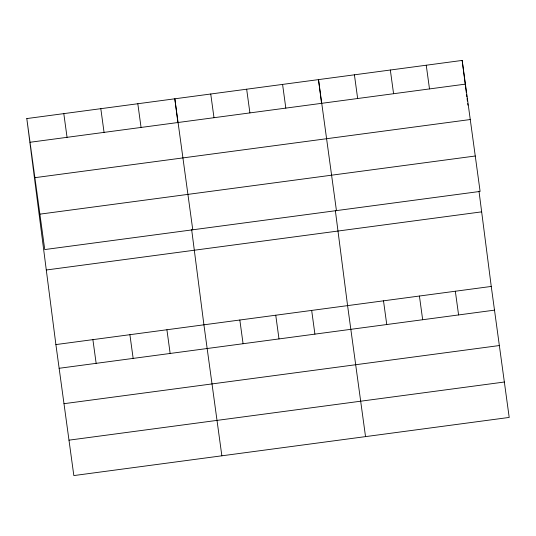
<?xml version="1.0" encoding="UTF-8"?>
<svg xmlns="http://www.w3.org/2000/svg" width="536" height="536" viewBox="0 0 536 536"><rect width="100%" height="100%" fill="white"/><g stroke="black" fill="none" stroke-linecap="round" stroke-linejoin="round"><path stroke-width="0.8" d="M26.8 118.57L462.166 60.427L480.109 191.419L44.743 249.562L26.8 118.57L55.891 344.581L73.834 475.573L509.2 417.43L491.257 286.438L478.996 191.198M30.05 142.268L465.416 84.125M34.894 177.677L470.26 119.535M39.892 214.152L475.258 156.01M46.29 269.997L481.656 211.854M55.891 344.581L491.257 286.438M59.134 368.286L494.5 310.143M63.985 403.688L499.351 345.546M68.983 440.163L504.349 382.021M426.247 65.225L429.497 88.922M455.339 291.236L458.588 314.934M390.329 70.022L393.578 93.72M419.42 296.033L422.67 319.731M354.417 74.819L357.659 98.517M383.501 300.83L386.751 324.528M336.44 210.601L318.498 79.616L321.587 103.649M365.532 436.619L347.583 305.627L335.328 210.387M282.579 84.413L285.822 108.111M311.671 310.424L314.913 334.122M246.661 89.211L249.903 112.908M275.752 315.222L278.995 338.92M210.742 94.008L213.991 117.706M239.833 320.019L243.076 343.717M192.766 229.79L174.823 98.805L177.919 122.838M221.857 455.801L203.915 324.816L191.654 229.576M137.819 103.743L141.062 127.441M166.91 329.761L170.153 353.459M100.815 108.687L104.058 132.385M129.9 334.699L133.149 358.396M63.804 113.625L67.054 137.33M92.896 339.643L96.145 363.341M462.166 60.427L465.369 85.291M465.476 86.115L466.327 92.748M466.541 94.403L466.863 96.889M467.07 98.55L467.392 101.036M467.714 103.522L467.928 105.177"/></g></svg>
